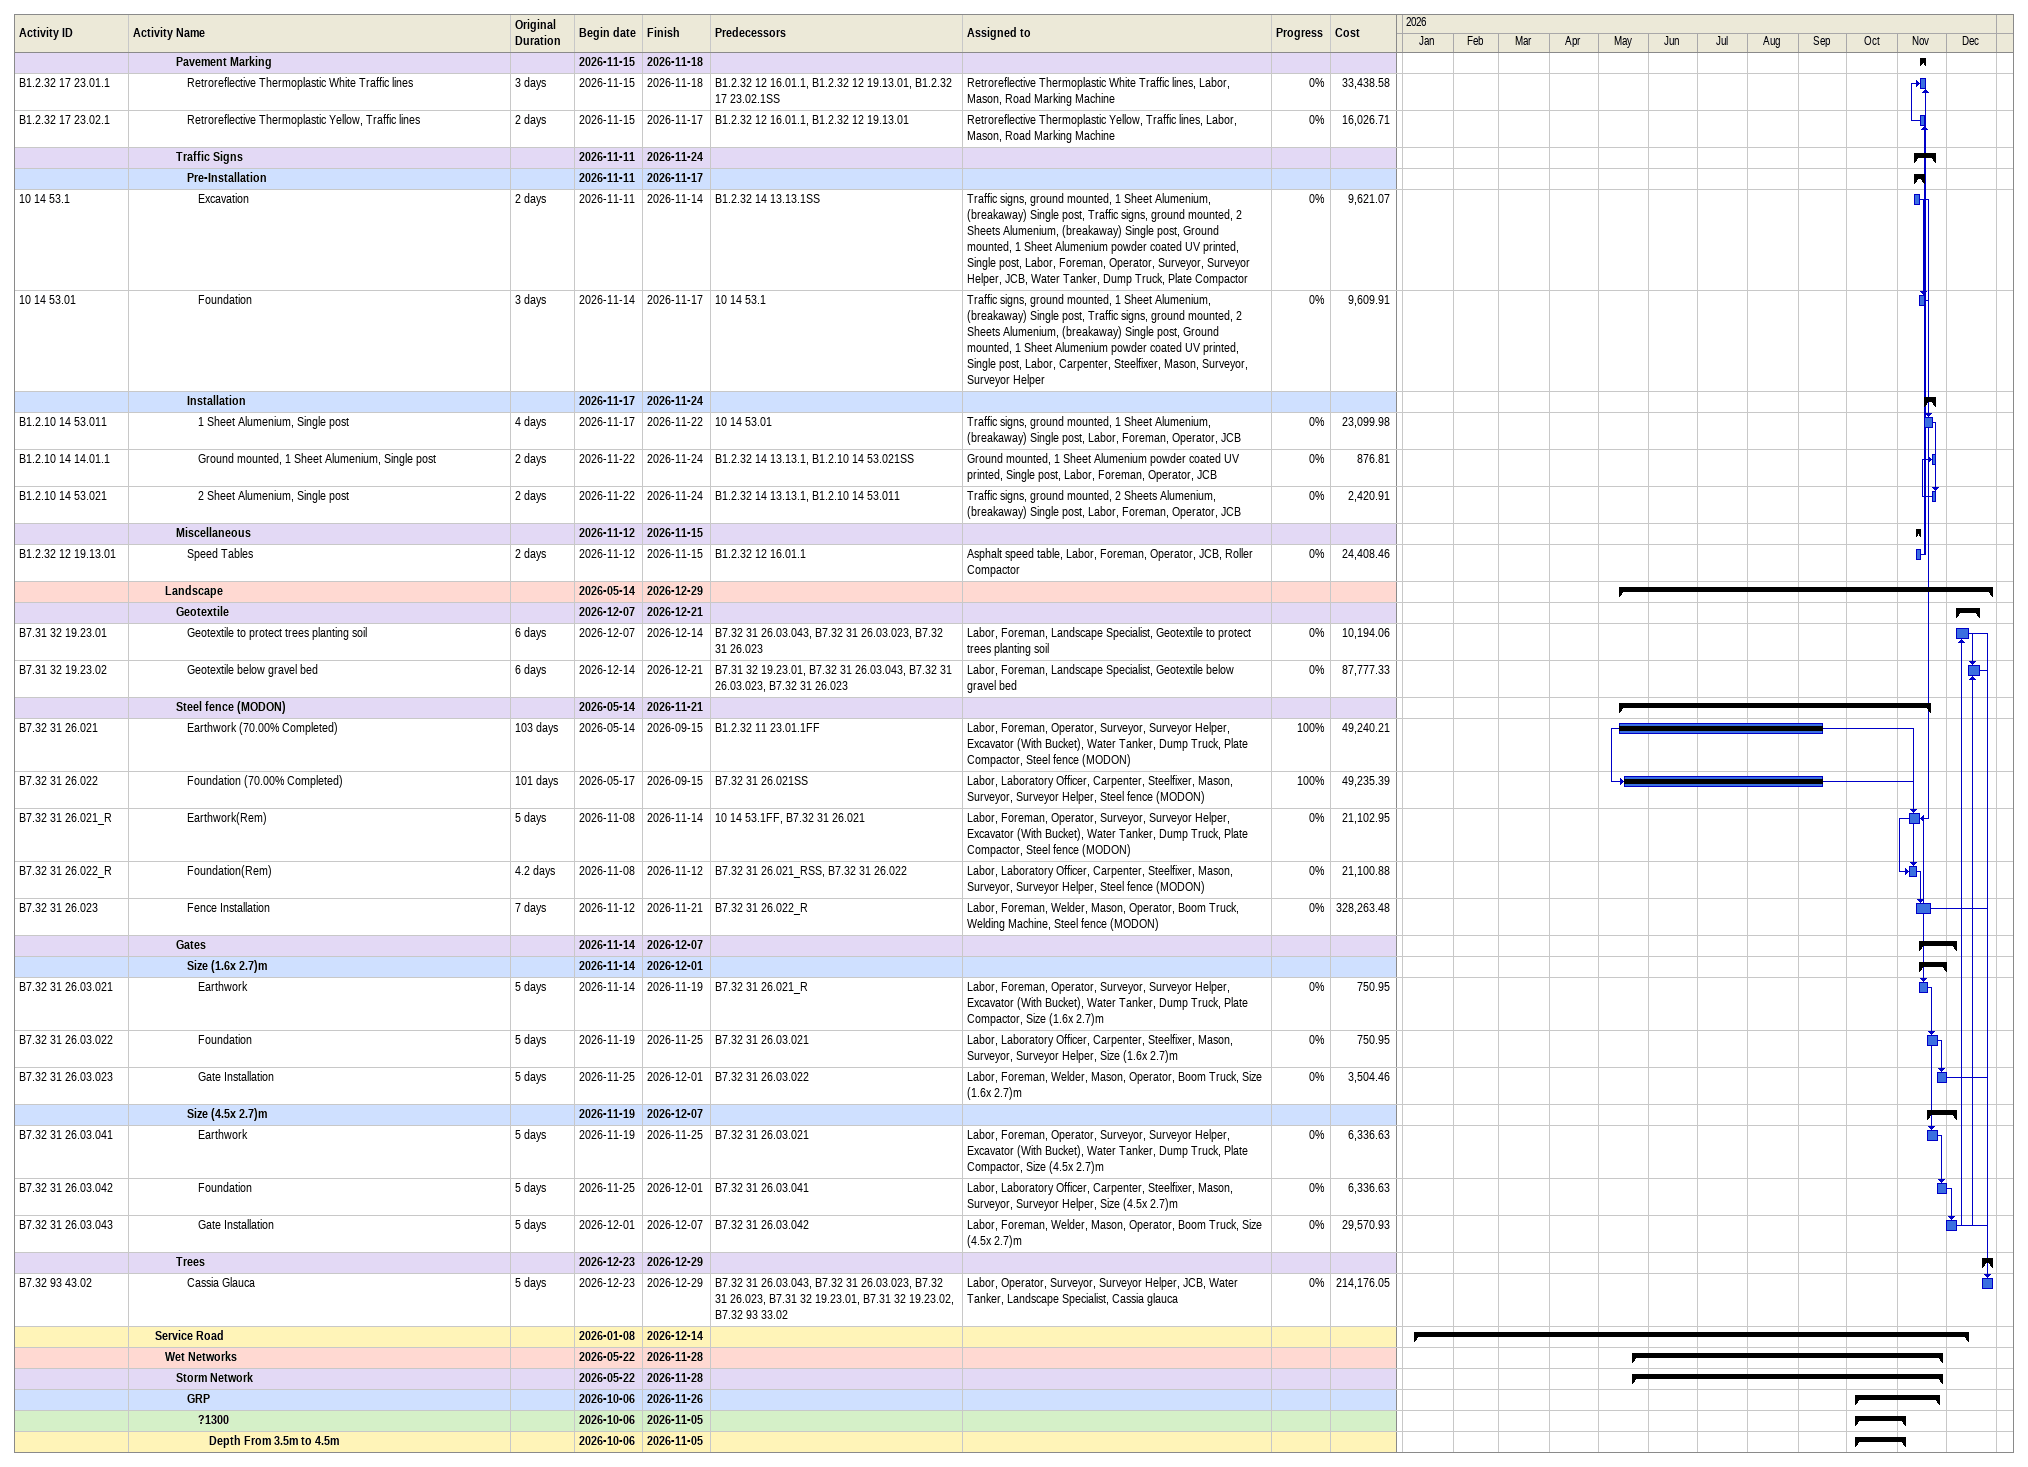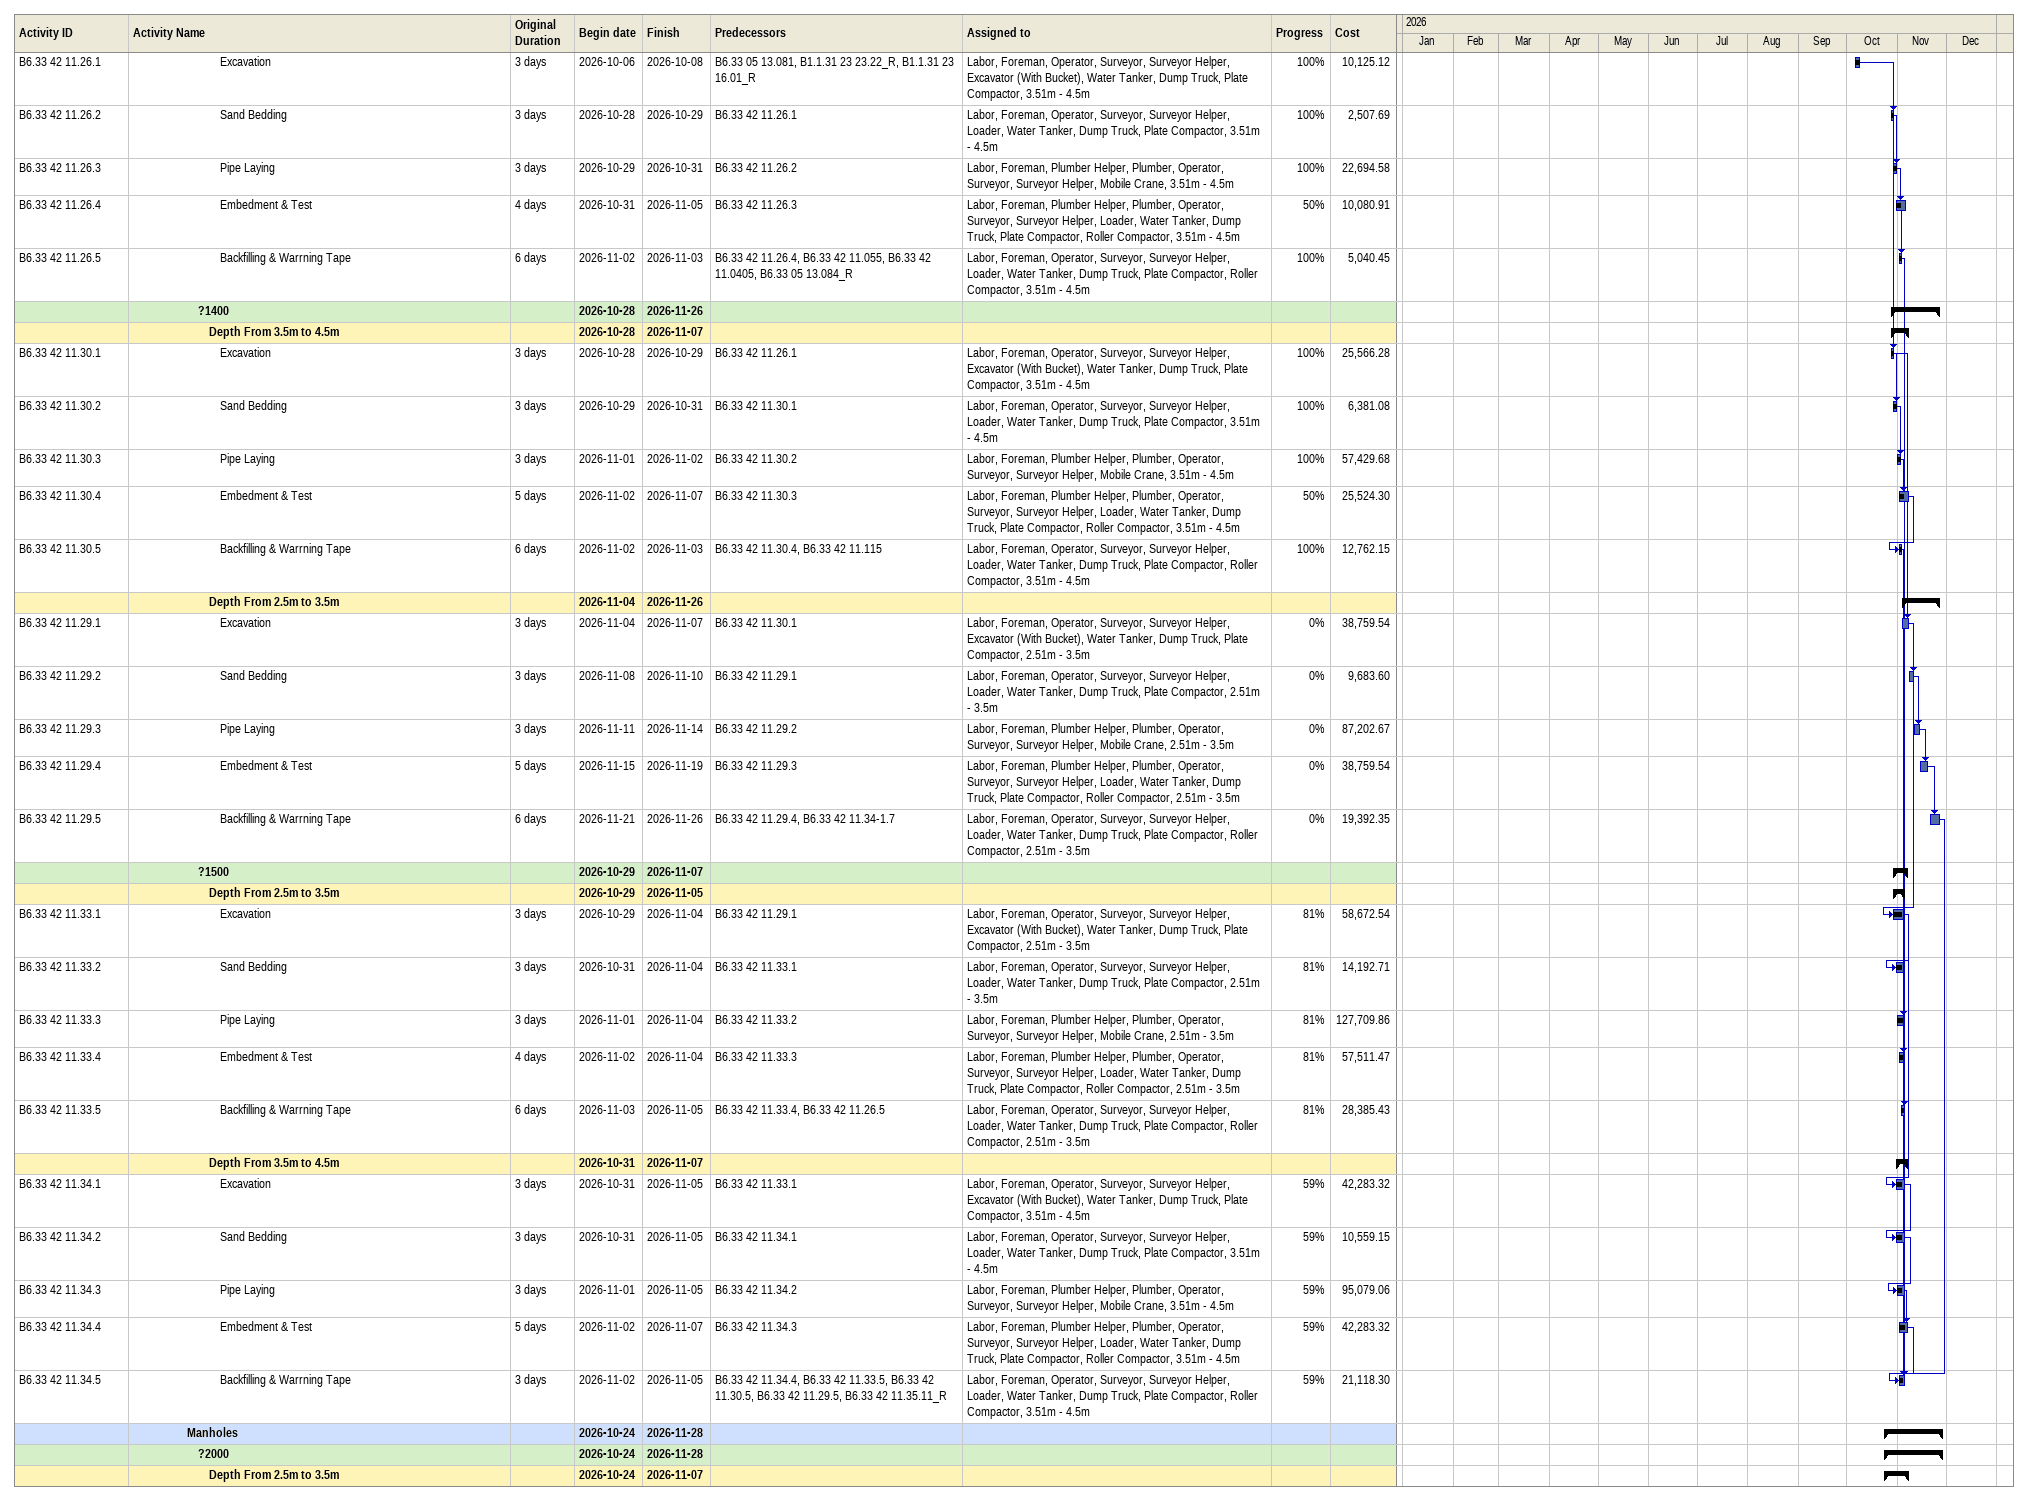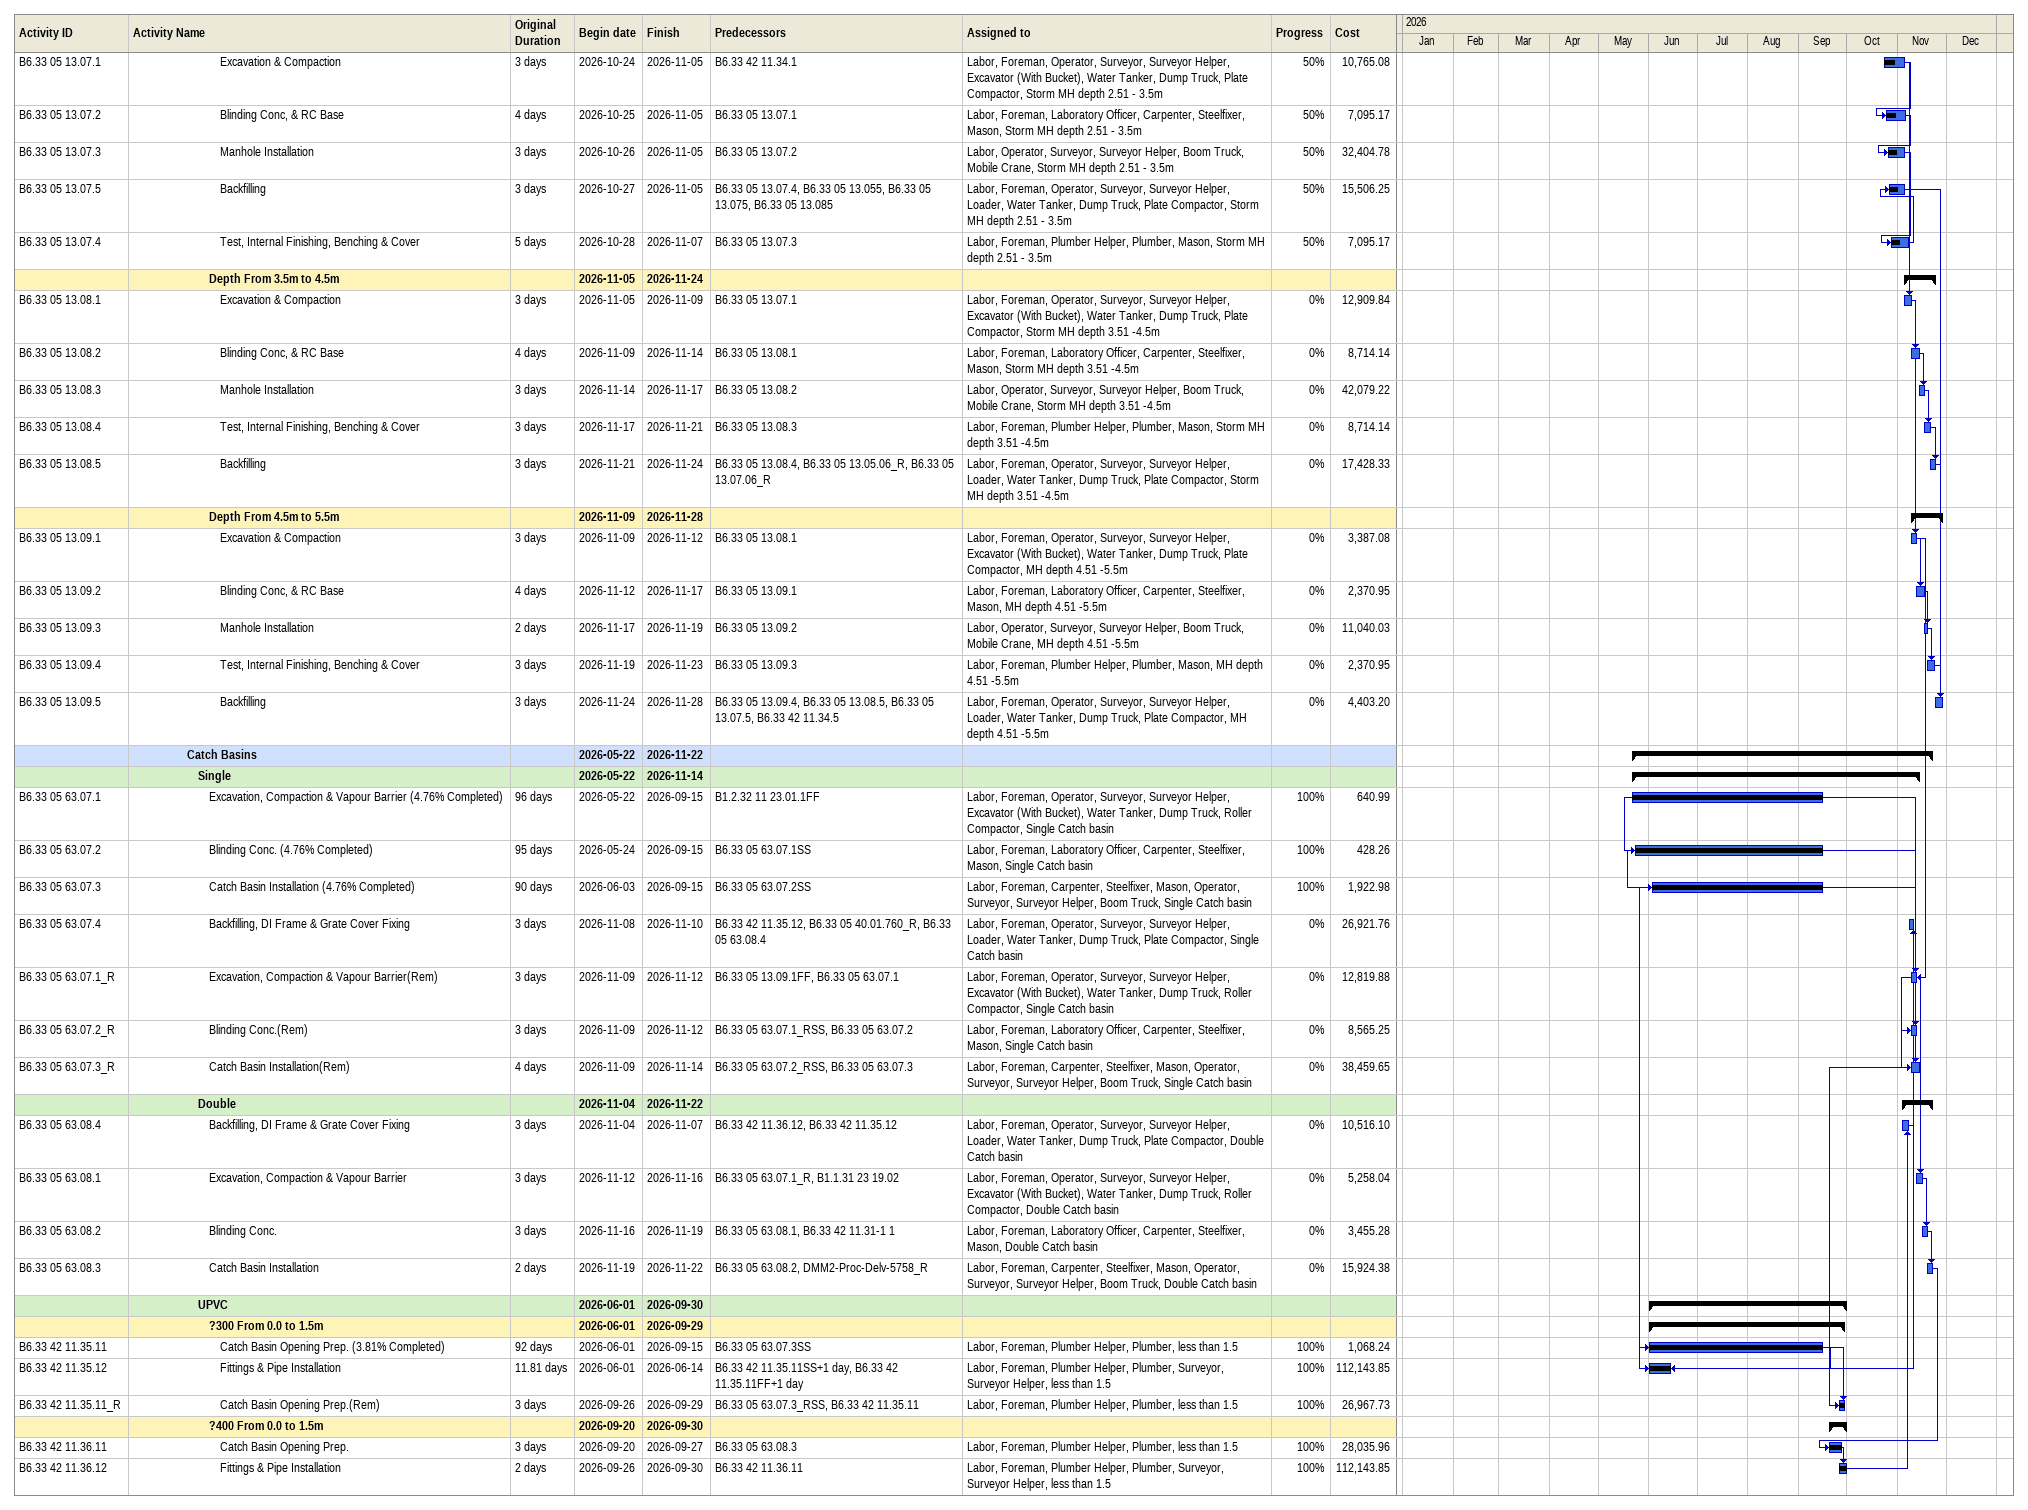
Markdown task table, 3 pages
| ID | Level | Task | Original duration | Start | Finish | Predecessors | Resources | % complete | Cost |
|---|---|---|---|---|---|---|---|---|---|
|  | 5 | **Pavement Marking** |  | 2026-11-15 | 2026-11-18 |  |  |  |  |
| B1.2.32 17 23.01.1 | 6 | Retroreflective Thermoplastic White Traffic lines | 3d | 2026-11-15 | 2026-11-18 | B1.2.32 12 16.01.1, B1.2.32 12 19.13.01, B1.2.32 17 23.02.1SS | Retroreflective Thermoplastic White Traffic lines, Labor, Mason, Road Marking Machine | 0 | 33438.58 |
| B1.2.32 17 23.02.1 | 6 | Retroreflective Thermoplastic Yellow, Traffic lines | 2d | 2026-11-15 | 2026-11-17 | B1.2.32 12 16.01.1, B1.2.32 12 19.13.01 | Retroreflective Thermoplastic Yellow, Traffic lines, Labor, Mason, Road Marking Machine | 0 | 16026.71 |
|  | 5 | **Traffic Signs** |  | 2026-11-11 | 2026-11-24 |  |  |  |  |
|  | 6 | **Pre-Installation** |  | 2026-11-11 | 2026-11-17 |  |  |  |  |
| 10 14 53.1 | 7 | Excavation | 2d | 2026-11-11 | 2026-11-14 | B1.2.32 14 13.13.1SS | Traffic signs, ground mounted, 1 Sheet Alumenium, (breakaway) Single post, Traffic signs, ground mounted, 2 Sheets Alumenium, (breakaway) Single post, Ground mounted, 1 Sheet Alumenium powder coated UV printed, Single post, Labor, Foreman, Operator, Surveyor, Surveyor Helper, JCB, Water Tanker, Dump Truck, Plate Compactor | 0 | 9621.07 |
| 10 14 53.01 | 7 | Foundation | 3d | 2026-11-14 | 2026-11-17 | 10 14 53.1 | Traffic signs, ground mounted, 1 Sheet Alumenium, (breakaway) Single post, Traffic signs, ground mounted, 2 Sheets Alumenium, (breakaway) Single post, Ground mounted, 1 Sheet Alumenium powder coated UV printed, Single post, Labor, Carpenter, Steelfixer, Mason, Surveyor, Surveyor Helper | 0 | 9609.91 |
|  | 6 | **Installation** |  | 2026-11-17 | 2026-11-24 |  |  |  |  |
| B1.2.10 14 53.011 | 7 | 1 Sheet Alumenium, Single post | 4d | 2026-11-17 | 2026-11-22 | 10 14 53.01 | Traffic signs, ground mounted, 1 Sheet Alumenium, (breakaway) Single post, Labor, Foreman, Operator, JCB | 0 | 23099.98 |
| B1.2.10 14 14.01.1 | 7 | Ground mounted, 1 Sheet Alumenium, Single post | 2d | 2026-11-22 | 2026-11-24 | B1.2.32 14 13.13.1, B1.2.10 14 53.021SS | Ground mounted, 1 Sheet Alumenium powder coated UV printed, Single post, Labor, Foreman, Operator, JCB | 0 | 876.81 |
| B1.2.10 14 53.021 | 7 | 2 Sheet Alumenium, Single post | 2d | 2026-11-22 | 2026-11-24 | B1.2.32 14 13.13.1, B1.2.10 14 53.011 | Traffic signs, ground mounted, 2 Sheets Alumenium, (breakaway) Single post, Labor, Foreman, Operator, JCB | 0 | 2420.91 |
|  | 5 | **Miscellaneous** |  | 2026-11-12 | 2026-11-15 |  |  |  |  |
| B1.2.32 12 19.13.01 | 6 | Speed Tables | 2d | 2026-11-12 | 2026-11-15 | B1.2.32 12 16.01.1 | Asphalt speed table, Labor, Foreman, Operator, JCB, Roller Compactor | 0 | 24408.46 |
|  | 4 | **Landscape** |  | 2026-05-14 | 2026-12-29 |  |  |  |  |
|  | 5 | **Geotextile** |  | 2026-12-07 | 2026-12-21 |  |  |  |  |
| B7.31 32 19.23.01 | 6 | Geotextile to protect trees planting soil | 6d | 2026-12-07 | 2026-12-14 | B7.32 31 26.03.043, B7.32 31 26.03.023, B7.32 31 26.023 | Labor, Foreman, Landscape Specialist, Geotextile to protect trees planting soil | 0 | 10194.06 |
| B7.31 32 19.23.02 | 6 | Geotextile below gravel bed | 6d | 2026-12-14 | 2026-12-21 | B7.31 32 19.23.01, B7.32 31 26.03.043, B7.32 31 26.03.023, B7.32 31 26.023 | Labor, Foreman, Landscape Specialist, Geotextile below gravel bed | 0 | 87777.33 |
|  | 5 | **Steel fence (MODON)** |  | 2026-05-14 | 2026-11-21 |  |  |  |  |
| B7.32 31 26.021 | 6 | Earthwork (70.00% Completed) | 103d | 2026-05-14 | 2026-09-15 | B1.2.32 11 23.01.1FF | Labor, Foreman, Operator, Surveyor, Surveyor Helper, Excavator (With Bucket), Water Tanker, Dump Truck, Plate Compactor, Steel fence (MODON) | 100 | 49240.21 |
| B7.32 31 26.022 | 6 | Foundation (70.00% Completed) | 101d | 2026-05-17 | 2026-09-15 | B7.32 31 26.021SS | Labor, Laboratory Officer, Carpenter, Steelfixer, Mason, Surveyor, Surveyor Helper, Steel fence (MODON) | 100 | 49235.39 |
| B7.32 31 26.021_R | 6 | Earthwork(Rem) | 5d | 2026-11-08 | 2026-11-14 | 10 14 53.1FF, B7.32 31 26.021 | Labor, Foreman, Operator, Surveyor, Surveyor Helper, Excavator (With Bucket), Water Tanker, Dump Truck, Plate Compactor, Steel fence (MODON) | 0 | 21102.95 |
| B7.32 31 26.022_R | 6 | Foundation(Rem) | 4.2d | 2026-11-08 | 2026-11-12 | B7.32 31 26.021_RSS, B7.32 31 26.022 | Labor, Laboratory Officer, Carpenter, Steelfixer, Mason, Surveyor, Surveyor Helper, Steel fence (MODON) | 0 | 21100.88 |
| B7.32 31 26.023 | 6 | Fence Installation | 7d | 2026-11-12 | 2026-11-21 | B7.32 31 26.022_R | Labor, Foreman, Welder, Mason, Operator, Boom Truck, Welding Machine, Steel fence (MODON) | 0 | 328263.48 |
|  | 5 | **Gates** |  | 2026-11-14 | 2026-12-07 |  |  |  |  |
|  | 6 | **Size (1.6x 2.7)m** |  | 2026-11-14 | 2026-12-01 |  |  |  |  |
| B7.32 31 26.03.021 | 7 | Earthwork | 5d | 2026-11-14 | 2026-11-19 | B7.32 31 26.021_R | Labor, Foreman, Operator, Surveyor, Surveyor Helper, Excavator (With Bucket), Water Tanker, Dump Truck, Plate Compactor, Size (1.6x 2.7)m | 0 | 750.95 |
| B7.32 31 26.03.022 | 7 | Foundation | 5d | 2026-11-19 | 2026-11-25 | B7.32 31 26.03.021 | Labor, Laboratory Officer, Carpenter, Steelfixer, Mason, Surveyor, Surveyor Helper, Size (1.6x 2.7)m | 0 | 750.95 |
| B7.32 31 26.03.023 | 7 | Gate Installation | 5d | 2026-11-25 | 2026-12-01 | B7.32 31 26.03.022 | Labor, Foreman, Welder, Mason, Operator, Boom Truck, Size (1.6x 2.7)m | 0 | 3504.46 |
|  | 6 | **Size (4.5x 2.7)m** |  | 2026-11-19 | 2026-12-07 |  |  |  |  |
| B7.32 31 26.03.041 | 7 | Earthwork | 5d | 2026-11-19 | 2026-11-25 | B7.32 31 26.03.021 | Labor, Foreman, Operator, Surveyor, Surveyor Helper, Excavator (With Bucket), Water Tanker, Dump Truck, Plate Compactor, Size (4.5x 2.7)m | 0 | 6336.63 |
| B7.32 31 26.03.042 | 7 | Foundation | 5d | 2026-11-25 | 2026-12-01 | B7.32 31 26.03.041 | Labor, Laboratory Officer, Carpenter, Steelfixer, Mason, Surveyor, Surveyor Helper, Size (4.5x 2.7)m | 0 | 6336.63 |
| B7.32 31 26.03.043 | 7 | Gate Installation | 5d | 2026-12-01 | 2026-12-07 | B7.32 31 26.03.042 | Labor, Foreman, Welder, Mason, Operator, Boom Truck, Size (4.5x 2.7)m | 0 | 29570.93 |
|  | 5 | **Trees** |  | 2026-12-23 | 2026-12-29 |  |  |  |  |
| B7.32 93 43.02 | 6 | Cassia Glauca | 5d | 2026-12-23 | 2026-12-29 | B7.32 31 26.03.043, B7.32 31 26.03.023, B7.32 31 26.023, B7.31 32 19.23.01, B7.31 32 19.23.02, B7.32 93 33.02 | Labor, Operator, Surveyor, Surveyor Helper, JCB, Water Tanker, Landscape Specialist, Cassia glauca | 0 | 214176.05 |
|  | 3 | **Service Road** |  | 2026-01-08 | 2026-12-14 |  |  |  |  |
|  | 4 | **Wet Networks** |  | 2026-05-22 | 2026-11-28 |  |  |  |  |
|  | 5 | **Storm Network** |  | 2026-05-22 | 2026-11-28 |  |  |  |  |
|  | 6 | **GRP** |  | 2026-10-06 | 2026-11-26 |  |  |  |  |
|  | 7 | **?1300** |  | 2026-10-06 | 2026-11-05 |  |  |  |  |
|  | 8 | **Depth From 3.5m to 4.5m** |  | 2026-10-06 | 2026-11-05 |  |  |  |  |
| B6.33 42 11.26.1 | 9 | Excavation | 3d | 2026-10-06 | 2026-10-08 | B6.33 05 13.081, B1.1.31 23 23.22_R, B1.1.31 23 16.01_R | Labor, Foreman, Operator, Surveyor, Surveyor Helper, Excavator (With Bucket), Water Tanker, Dump Truck, Plate Compactor, 3.51m - 4.5m | 100 | 10125.12 |
| B6.33 42 11.26.2 | 9 | Sand Bedding | 3d | 2026-10-28 | 2026-10-29 | B6.33 42 11.26.1 | Labor, Foreman, Operator, Surveyor, Surveyor Helper, Loader, Water Tanker, Dump Truck, Plate Compactor, 3.51m - 4.5m | 100 | 2507.69 |
| B6.33 42 11.26.3 | 9 | Pipe Laying | 3d | 2026-10-29 | 2026-10-31 | B6.33 42 11.26.2 | Labor, Foreman, Plumber Helper, Plumber, Operator, Surveyor, Surveyor Helper, Mobile Crane, 3.51m - 4.5m | 100 | 22694.58 |
| B6.33 42 11.26.4 | 9 | Embedment & Test | 4d | 2026-10-31 | 2026-11-05 | B6.33 42 11.26.3 | Labor, Foreman, Plumber Helper, Plumber, Operator, Surveyor, Surveyor Helper, Loader, Water Tanker, Dump Truck, Plate Compactor, Roller Compactor, 3.51m - 4.5m | 50 | 10080.91 |
| B6.33 42 11.26.5 | 9 | Backfilling & Warrning Tape | 6d | 2026-11-02 | 2026-11-03 | B6.33 42 11.26.4, B6.33 42 11.055, B6.33 42 11.0405, B6.33 05 13.084_R | Labor, Foreman, Operator, Surveyor, Surveyor Helper, Loader, Water Tanker, Dump Truck, Plate Compactor, Roller Compactor, 3.51m - 4.5m | 100 | 5040.45 |
|  | 7 | **?1400** |  | 2026-10-28 | 2026-11-26 |  |  |  |  |
|  | 8 | **Depth From 3.5m to 4.5m** |  | 2026-10-28 | 2026-11-07 |  |  |  |  |
| B6.33 42 11.30.1 | 9 | Excavation | 3d | 2026-10-28 | 2026-10-29 | B6.33 42 11.26.1 | Labor, Foreman, Operator, Surveyor, Surveyor Helper, Excavator (With Bucket), Water Tanker, Dump Truck, Plate Compactor, 3.51m - 4.5m | 100 | 25566.28 |
| B6.33 42 11.30.2 | 9 | Sand Bedding | 3d | 2026-10-29 | 2026-10-31 | B6.33 42 11.30.1 | Labor, Foreman, Operator, Surveyor, Surveyor Helper, Loader, Water Tanker, Dump Truck, Plate Compactor, 3.51m - 4.5m | 100 | 6381.08 |
| B6.33 42 11.30.3 | 9 | Pipe Laying | 3d | 2026-11-01 | 2026-11-02 | B6.33 42 11.30.2 | Labor, Foreman, Plumber Helper, Plumber, Operator, Surveyor, Surveyor Helper, Mobile Crane, 3.51m - 4.5m | 100 | 57429.68 |
| B6.33 42 11.30.4 | 9 | Embedment & Test | 5d | 2026-11-02 | 2026-11-07 | B6.33 42 11.30.3 | Labor, Foreman, Plumber Helper, Plumber, Operator, Surveyor, Surveyor Helper, Loader, Water Tanker, Dump Truck, Plate Compactor, Roller Compactor, 3.51m - 4.5m | 50 | 25524.30 |
| B6.33 42 11.30.5 | 9 | Backfilling & Warrning Tape | 6d | 2026-11-02 | 2026-11-03 | B6.33 42 11.30.4, B6.33 42 11.115 | Labor, Foreman, Operator, Surveyor, Surveyor Helper, Loader, Water Tanker, Dump Truck, Plate Compactor, Roller Compactor, 3.51m - 4.5m | 100 | 12762.15 |
|  | 8 | **Depth From 2.5m to 3.5m** |  | 2026-11-04 | 2026-11-26 |  |  |  |  |
| B6.33 42 11.29.1 | 9 | Excavation | 3d | 2026-11-04 | 2026-11-07 | B6.33 42 11.30.1 | Labor, Foreman, Operator, Surveyor, Surveyor Helper, Excavator (With Bucket), Water Tanker, Dump Truck, Plate Compactor, 2.51m - 3.5m | 0 | 38759.54 |
| B6.33 42 11.29.2 | 9 | Sand Bedding | 3d | 2026-11-08 | 2026-11-10 | B6.33 42 11.29.1 | Labor, Foreman, Operator, Surveyor, Surveyor Helper, Loader, Water Tanker, Dump Truck, Plate Compactor, 2.51m - 3.5m | 0 | 9683.60 |
| B6.33 42 11.29.3 | 9 | Pipe Laying | 3d | 2026-11-11 | 2026-11-14 | B6.33 42 11.29.2 | Labor, Foreman, Plumber Helper, Plumber, Operator, Surveyor, Surveyor Helper, Mobile Crane, 2.51m - 3.5m | 0 | 87202.67 |
| B6.33 42 11.29.4 | 9 | Embedment & Test | 5d | 2026-11-15 | 2026-11-19 | B6.33 42 11.29.3 | Labor, Foreman, Plumber Helper, Plumber, Operator, Surveyor, Surveyor Helper, Loader, Water Tanker, Dump Truck, Plate Compactor, Roller Compactor, 2.51m - 3.5m | 0 | 38759.54 |
| B6.33 42 11.29.5 | 9 | Backfilling & Warrning Tape | 6d | 2026-11-21 | 2026-11-26 | B6.33 42 11.29.4, B6.33 42 11.34-1.7 | Labor, Foreman, Operator, Surveyor, Surveyor Helper, Loader, Water Tanker, Dump Truck, Plate Compactor, Roller Compactor, 2.51m - 3.5m | 0 | 19392.35 |
|  | 7 | **?1500** |  | 2026-10-29 | 2026-11-07 |  |  |  |  |
|  | 8 | **Depth From 2.5m to 3.5m** |  | 2026-10-29 | 2026-11-05 |  |  |  |  |
| B6.33 42 11.33.1 | 9 | Excavation | 3d | 2026-10-29 | 2026-11-04 | B6.33 42 11.29.1 | Labor, Foreman, Operator, Surveyor, Surveyor Helper, Excavator (With Bucket), Water Tanker, Dump Truck, Plate Compactor, 2.51m - 3.5m | 81 | 58672.54 |
| B6.33 42 11.33.2 | 9 | Sand Bedding | 3d | 2026-10-31 | 2026-11-04 | B6.33 42 11.33.1 | Labor, Foreman, Operator, Surveyor, Surveyor Helper, Loader, Water Tanker, Dump Truck, Plate Compactor, 2.51m - 3.5m | 81 | 14192.71 |
| B6.33 42 11.33.3 | 9 | Pipe Laying | 3d | 2026-11-01 | 2026-11-04 | B6.33 42 11.33.2 | Labor, Foreman, Plumber Helper, Plumber, Operator, Surveyor, Surveyor Helper, Mobile Crane, 2.51m - 3.5m | 81 | 127709.86 |
| B6.33 42 11.33.4 | 9 | Embedment & Test | 4d | 2026-11-02 | 2026-11-04 | B6.33 42 11.33.3 | Labor, Foreman, Plumber Helper, Plumber, Operator, Surveyor, Surveyor Helper, Loader, Water Tanker, Dump Truck, Plate Compactor, Roller Compactor, 2.51m - 3.5m | 81 | 57511.47 |
| B6.33 42 11.33.5 | 9 | Backfilling & Warrning Tape | 6d | 2026-11-03 | 2026-11-05 | B6.33 42 11.33.4, B6.33 42 11.26.5 | Labor, Foreman, Operator, Surveyor, Surveyor Helper, Loader, Water Tanker, Dump Truck, Plate Compactor, Roller Compactor, 2.51m - 3.5m | 81 | 28385.43 |
|  | 8 | **Depth From 3.5m to 4.5m** |  | 2026-10-31 | 2026-11-07 |  |  |  |  |
| B6.33 42 11.34.1 | 9 | Excavation | 3d | 2026-10-31 | 2026-11-05 | B6.33 42 11.33.1 | Labor, Foreman, Operator, Surveyor, Surveyor Helper, Excavator (With Bucket), Water Tanker, Dump Truck, Plate Compactor, 3.51m - 4.5m | 59 | 42283.32 |
| B6.33 42 11.34.2 | 9 | Sand Bedding | 3d | 2026-10-31 | 2026-11-05 | B6.33 42 11.34.1 | Labor, Foreman, Operator, Surveyor, Surveyor Helper, Loader, Water Tanker, Dump Truck, Plate Compactor, 3.51m - 4.5m | 59 | 10559.15 |
| B6.33 42 11.34.3 | 9 | Pipe Laying | 3d | 2026-11-01 | 2026-11-05 | B6.33 42 11.34.2 | Labor, Foreman, Plumber Helper, Plumber, Operator, Surveyor, Surveyor Helper, Mobile Crane, 3.51m - 4.5m | 59 | 95079.06 |
| B6.33 42 11.34.4 | 9 | Embedment & Test | 5d | 2026-11-02 | 2026-11-07 | B6.33 42 11.34.3 | Labor, Foreman, Plumber Helper, Plumber, Operator, Surveyor, Surveyor Helper, Loader, Water Tanker, Dump Truck, Plate Compactor, Roller Compactor, 3.51m - 4.5m | 59 | 42283.32 |
| B6.33 42 11.34.5 | 9 | Backfilling & Warrning Tape | 3d | 2026-11-02 | 2026-11-05 | B6.33 42 11.34.4, B6.33 42 11.33.5, B6.33 42 11.30.5, B6.33 42 11.29.5, B6.33 42 11.35.11_R | Labor, Foreman, Operator, Surveyor, Surveyor Helper, Loader, Water Tanker, Dump Truck, Plate Compactor, Roller Compactor, 3.51m - 4.5m | 59 | 21118.30 |
|  | 6 | **Manholes** |  | 2026-10-24 | 2026-11-28 |  |  |  |  |
|  | 7 | **?2000** |  | 2026-10-24 | 2026-11-28 |  |  |  |  |
|  | 8 | **Depth From 2.5m to 3.5m** |  | 2026-10-24 | 2026-11-07 |  |  |  |  |
| B6.33 05 13.07.1 | 9 | Excavation & Compaction | 3d | 2026-10-24 | 2026-11-05 | B6.33 42 11.34.1 | Labor, Foreman, Operator, Surveyor, Surveyor Helper, Excavator (With Bucket), Water Tanker, Dump Truck, Plate Compactor, Storm MH depth 2.51 - 3.5m | 50 | 10765.08 |
| B6.33 05 13.07.2 | 9 | Blinding Conc, & RC Base | 4d | 2026-10-25 | 2026-11-05 | B6.33 05 13.07.1 | Labor, Foreman, Laboratory Officer, Carpenter, Steelfixer, Mason, Storm MH depth 2.51 - 3.5m | 50 | 7095.17 |
| B6.33 05 13.07.3 | 9 | Manhole Installation | 3d | 2026-10-26 | 2026-11-05 | B6.33 05 13.07.2 | Labor, Operator, Surveyor, Surveyor Helper, Boom Truck, Mobile Crane, Storm MH depth 2.51 - 3.5m | 50 | 32404.78 |
| B6.33 05 13.07.5 | 9 | Backfilling | 3d | 2026-10-27 | 2026-11-05 | B6.33 05 13.07.4, B6.33 05 13.055, B6.33 05 13.075, B6.33 05 13.085 | Labor, Foreman, Operator, Surveyor, Surveyor Helper, Loader, Water Tanker, Dump Truck, Plate Compactor, Storm MH depth 2.51 - 3.5m | 50 | 15506.25 |
| B6.33 05 13.07.4 | 9 | Test, Internal Finishing, Benching & Cover | 5d | 2026-10-28 | 2026-11-07 | B6.33 05 13.07.3 | Labor, Foreman, Plumber Helper, Plumber, Mason, Storm MH depth 2.51 - 3.5m | 50 | 7095.17 |
|  | 8 | **Depth From 3.5m to 4.5m** |  | 2026-11-05 | 2026-11-24 |  |  |  |  |
| B6.33 05 13.08.1 | 9 | Excavation & Compaction | 3d | 2026-11-05 | 2026-11-09 | B6.33 05 13.07.1 | Labor, Foreman, Operator, Surveyor, Surveyor Helper, Excavator (With Bucket), Water Tanker, Dump Truck, Plate Compactor, Storm MH depth 3.51 -4.5m | 0 | 12909.84 |
| B6.33 05 13.08.2 | 9 | Blinding Conc, & RC Base | 4d | 2026-11-09 | 2026-11-14 | B6.33 05 13.08.1 | Labor, Foreman, Laboratory Officer, Carpenter, Steelfixer, Mason, Storm MH depth 3.51 -4.5m | 0 | 8714.14 |
| B6.33 05 13.08.3 | 9 | Manhole Installation | 3d | 2026-11-14 | 2026-11-17 | B6.33 05 13.08.2 | Labor, Operator, Surveyor, Surveyor Helper, Boom Truck, Mobile Crane, Storm MH depth 3.51 -4.5m | 0 | 42079.22 |
| B6.33 05 13.08.4 | 9 | Test, Internal Finishing, Benching & Cover | 3d | 2026-11-17 | 2026-11-21 | B6.33 05 13.08.3 | Labor, Foreman, Plumber Helper, Plumber, Mason, Storm MH depth 3.51 -4.5m | 0 | 8714.14 |
| B6.33 05 13.08.5 | 9 | Backfilling | 3d | 2026-11-21 | 2026-11-24 | B6.33 05 13.08.4, B6.33 05 13.05.06_R, B6.33 05 13.07.06_R | Labor, Foreman, Operator, Surveyor, Surveyor Helper, Loader, Water Tanker, Dump Truck, Plate Compactor, Storm MH depth 3.51 -4.5m | 0 | 17428.33 |
|  | 8 | **Depth From 4.5m to 5.5m** |  | 2026-11-09 | 2026-11-28 |  |  |  |  |
| B6.33 05 13.09.1 | 9 | Excavation & Compaction | 3d | 2026-11-09 | 2026-11-12 | B6.33 05 13.08.1 | Labor, Foreman, Operator, Surveyor, Surveyor Helper, Excavator (With Bucket), Water Tanker, Dump Truck, Plate Compactor, MH depth 4.51 -5.5m | 0 | 3387.08 |
| B6.33 05 13.09.2 | 9 | Blinding Conc, & RC Base | 4d | 2026-11-12 | 2026-11-17 | B6.33 05 13.09.1 | Labor, Foreman, Laboratory Officer, Carpenter, Steelfixer, Mason, MH depth 4.51 -5.5m | 0 | 2370.95 |
| B6.33 05 13.09.3 | 9 | Manhole Installation | 2d | 2026-11-17 | 2026-11-19 | B6.33 05 13.09.2 | Labor, Operator, Surveyor, Surveyor Helper, Boom Truck, Mobile Crane, MH depth 4.51 -5.5m | 0 | 11040.03 |
| B6.33 05 13.09.4 | 9 | Test, Internal Finishing, Benching & Cover | 3d | 2026-11-19 | 2026-11-23 | B6.33 05 13.09.3 | Labor, Foreman, Plumber Helper, Plumber, Mason, MH depth 4.51 -5.5m | 0 | 2370.95 |
| B6.33 05 13.09.5 | 9 | Backfilling | 3d | 2026-11-24 | 2026-11-28 | B6.33 05 13.09.4, B6.33 05 13.08.5, B6.33 05 13.07.5, B6.33 42 11.34.5 | Labor, Foreman, Operator, Surveyor, Surveyor Helper, Loader, Water Tanker, Dump Truck, Plate Compactor, MH depth 4.51 -5.5m | 0 | 4403.20 |
|  | 6 | **Catch Basins** |  | 2026-05-22 | 2026-11-22 |  |  |  |  |
|  | 7 | **Single** |  | 2026-05-22 | 2026-11-14 |  |  |  |  |
| B6.33 05 63.07.1 | 8 | Excavation, Compaction & Vapour Barrier (4.76% Completed) | 96d | 2026-05-22 | 2026-09-15 | B1.2.32 11 23.01.1FF | Labor, Foreman, Operator, Surveyor, Surveyor Helper, Excavator (With Bucket), Water Tanker, Dump Truck, Roller Compactor, Single Catch basin | 100 | 640.99 |
| B6.33 05 63.07.2 | 8 | Blinding Conc. (4.76% Completed) | 95d | 2026-05-24 | 2026-09-15 | B6.33 05 63.07.1SS | Labor, Foreman, Laboratory Officer, Carpenter, Steelfixer, Mason, Single Catch basin | 100 | 428.26 |
| B6.33 05 63.07.3 | 8 | Catch Basin Installation (4.76% Completed) | 90d | 2026-06-03 | 2026-09-15 | B6.33 05 63.07.2SS | Labor, Foreman, Carpenter, Steelfixer, Mason, Operator, Surveyor, Surveyor Helper, Boom Truck, Single Catch basin | 100 | 1922.98 |
| B6.33 05 63.07.4 | 8 | Backfilling, DI Frame & Grate Cover Fixing | 3d | 2026-11-08 | 2026-11-10 | B6.33 42 11.35.12, B6.33 05 40.01.760_R, B6.33 05 63.08.4 | Labor, Foreman, Operator, Surveyor, Surveyor Helper, Loader, Water Tanker, Dump Truck, Plate Compactor, Single Catch basin | 0 | 26921.76 |
| B6.33 05 63.07.1_R | 8 | Excavation, Compaction & Vapour Barrier(Rem) | 3d | 2026-11-09 | 2026-11-12 | B6.33 05 13.09.1FF, B6.33 05 63.07.1 | Labor, Foreman, Operator, Surveyor, Surveyor Helper, Excavator (With Bucket), Water Tanker, Dump Truck, Roller Compactor, Single Catch basin | 0 | 12819.88 |
| B6.33 05 63.07.2_R | 8 | Blinding Conc.(Rem) | 3d | 2026-11-09 | 2026-11-12 | B6.33 05 63.07.1_RSS, B6.33 05 63.07.2 | Labor, Foreman, Laboratory Officer, Carpenter, Steelfixer, Mason, Single Catch basin | 0 | 8565.25 |
| B6.33 05 63.07.3_R | 8 | Catch Basin Installation(Rem) | 4d | 2026-11-09 | 2026-11-14 | B6.33 05 63.07.2_RSS, B6.33 05 63.07.3 | Labor, Foreman, Carpenter, Steelfixer, Mason, Operator, Surveyor, Surveyor Helper, Boom Truck, Single Catch basin | 0 | 38459.65 |
|  | 7 | **Double** |  | 2026-11-04 | 2026-11-22 |  |  |  |  |
| B6.33 05 63.08.4 | 8 | Backfilling, DI Frame & Grate Cover Fixing | 3d | 2026-11-04 | 2026-11-07 | B6.33 42 11.36.12, B6.33 42 11.35.12 | Labor, Foreman, Operator, Surveyor, Surveyor Helper, Loader, Water Tanker, Dump Truck, Plate Compactor, Double Catch basin | 0 | 10516.10 |
| B6.33 05 63.08.1 | 8 | Excavation, Compaction & Vapour Barrier | 3d | 2026-11-12 | 2026-11-16 | B6.33 05 63.07.1_R, B1.1.31 23 19.02 | Labor, Foreman, Operator, Surveyor, Surveyor Helper, Excavator (With Bucket), Water Tanker, Dump Truck, Roller Compactor, Double Catch basin | 0 | 5258.04 |
| B6.33 05 63.08.2 | 8 | Blinding Conc. | 3d | 2026-11-16 | 2026-11-19 | B6.33 05 63.08.1, B6.33 42 11.31-1 1 | Labor, Foreman, Laboratory Officer, Carpenter, Steelfixer, Mason, Double Catch basin | 0 | 3455.28 |
| B6.33 05 63.08.3 | 8 | Catch Basin Installation | 2d | 2026-11-19 | 2026-11-22 | B6.33 05 63.08.2, DMM2-Proc-Delv-5758_R | Labor, Foreman, Carpenter, Steelfixer, Mason, Operator, Surveyor, Surveyor Helper, Boom Truck, Double Catch basin | 0 | 15924.38 |
|  | 7 | **UPVC** |  | 2026-06-01 | 2026-09-30 |  |  |  |  |
|  | 8 | **?300 From 0.0 to 1.5m** |  | 2026-06-01 | 2026-09-29 |  |  |  |  |
| B6.33 42 11.35.11 | 9 | Catch Basin Opening Prep. (3.81% Completed) | 92d | 2026-06-01 | 2026-09-15 | B6.33 05 63.07.3SS | Labor, Foreman, Plumber Helper, Plumber, less than 1.5 | 100 | 1068.24 |
| B6.33 42 11.35.12 | 9 | Fittings & Pipe Installation | 11.81d | 2026-06-01 | 2026-06-14 | B6.33 42 11.35.11SS+1d, B6.33 42 11.35.11FF+1d | Labor, Foreman, Plumber Helper, Plumber, Surveyor, Surveyor Helper, less than 1.5 | 100 | 112143.85 |
| B6.33 42 11.35.11_R | 9 | Catch Basin Opening Prep.(Rem) | 3d | 2026-09-26 | 2026-09-29 | B6.33 05 63.07.3_RSS, B6.33 42 11.35.11 | Labor, Foreman, Plumber Helper, Plumber, less than 1.5 | 100 | 26967.73 |
|  | 8 | **?400 From 0.0 to 1.5m** |  | 2026-09-20 | 2026-09-30 |  |  |  |  |
| B6.33 42 11.36.11 | 9 | Catch Basin Opening Prep. | 3d | 2026-09-20 | 2026-09-27 | B6.33 05 63.08.3 | Labor, Foreman, Plumber Helper, Plumber, less than 1.5 | 100 | 28035.96 |
| B6.33 42 11.36.12 | 9 | Fittings & Pipe Installation | 2d | 2026-09-26 | 2026-09-30 | B6.33 42 11.36.11 | Labor, Foreman, Plumber Helper, Plumber, Surveyor, Surveyor Helper, less than 1.5 | 100 | 112143.85 |
